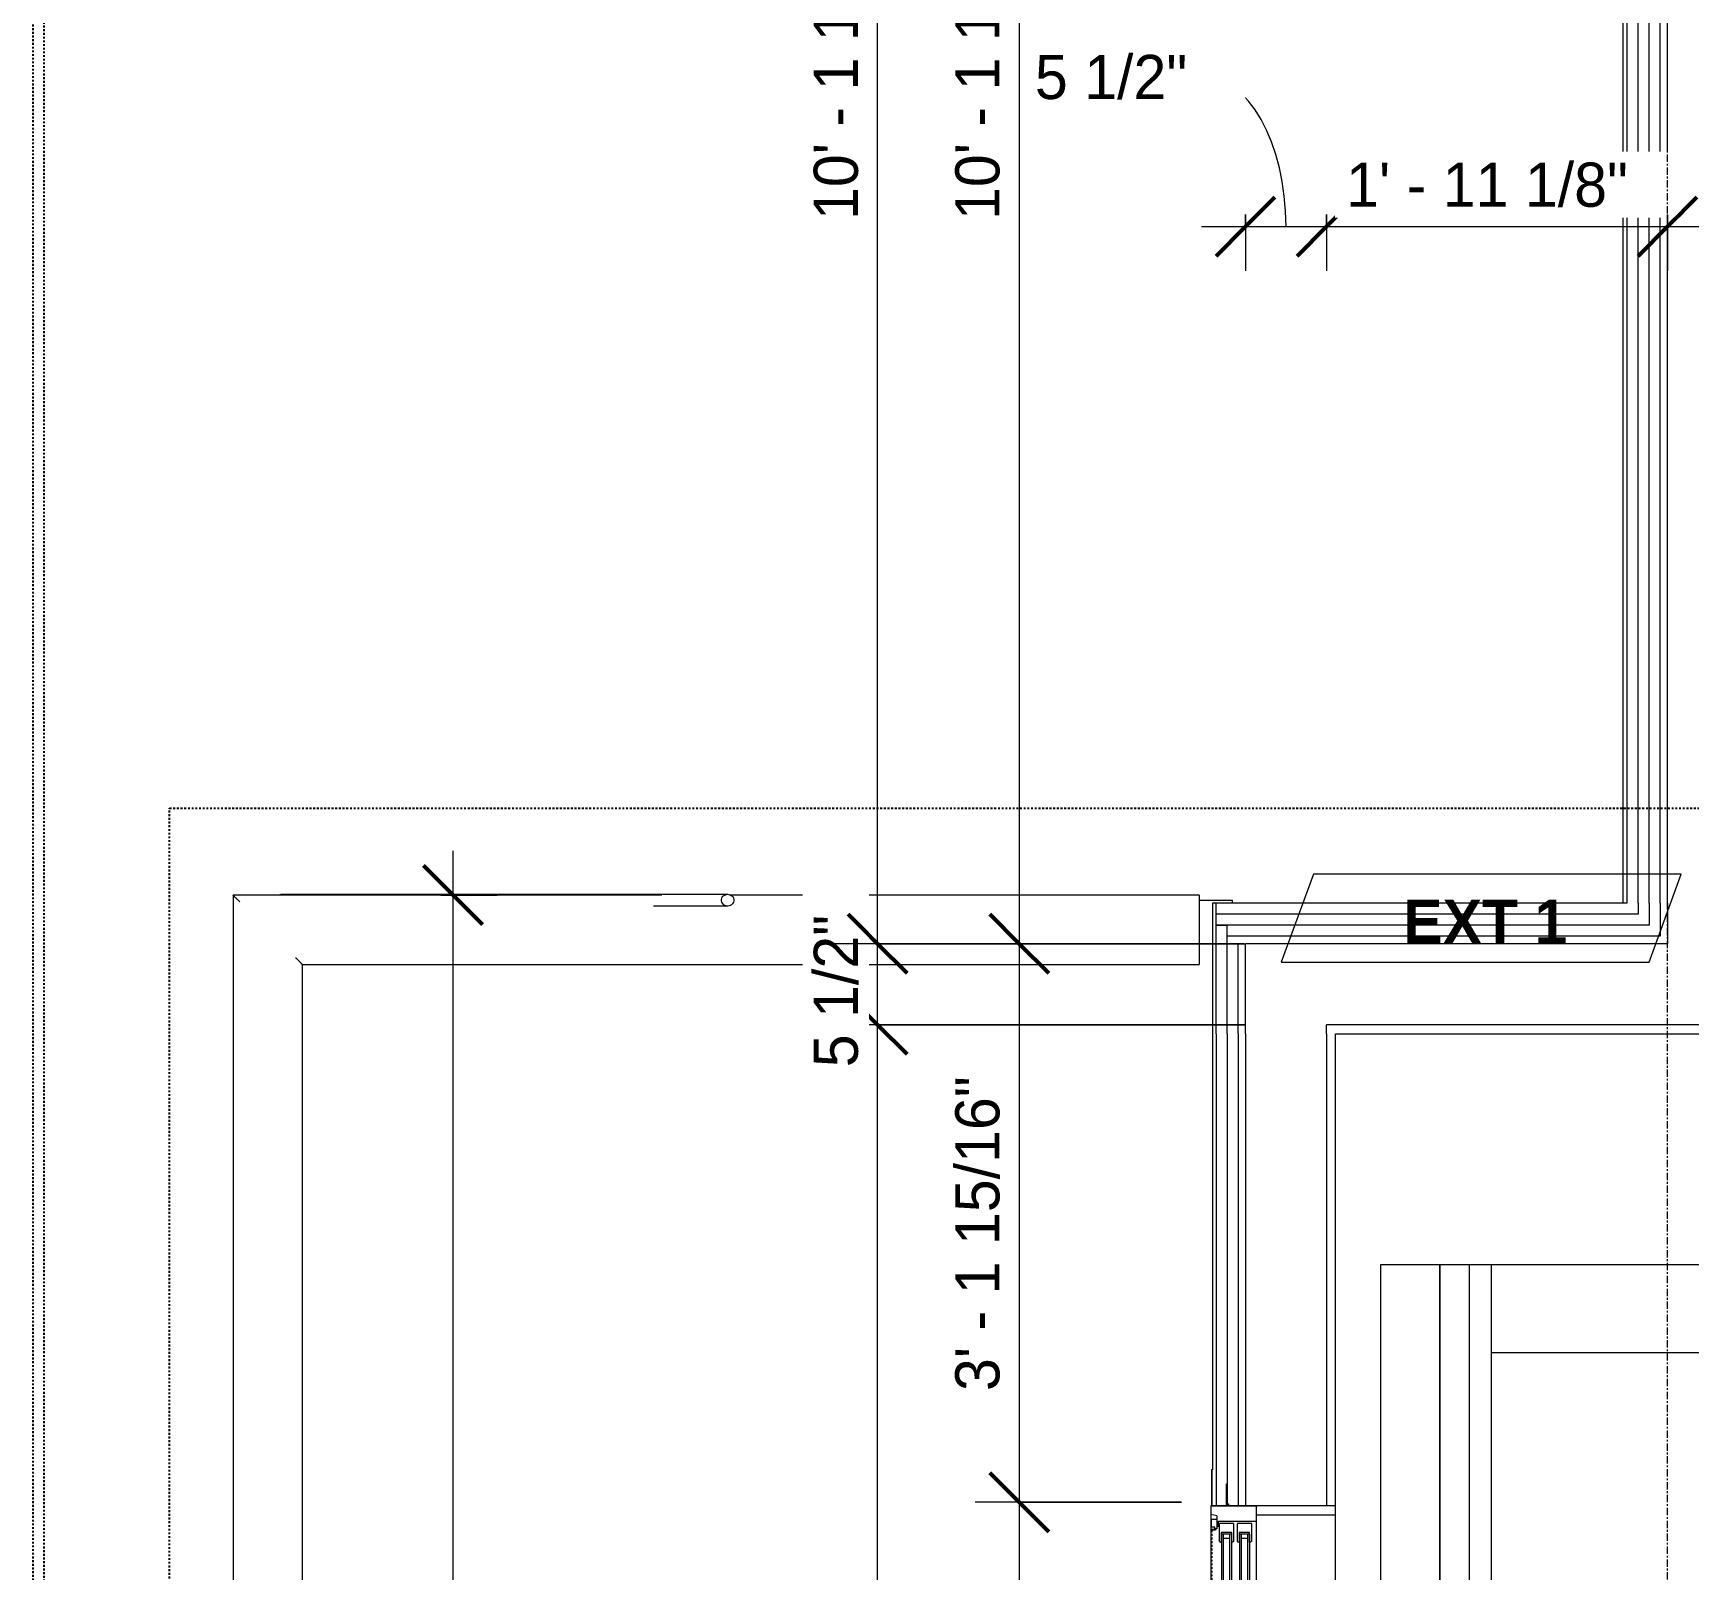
# Model space of a CAD drawing. Header units: inches. Extents: x -4058 to -1781, y 9814 to 12264.
# Drawn here: x -3940.3 to -3827.9, y 11387.9 to 11492.3 of the extents above; entities that cross this region are included whole.
import ezdxf

# ---------------------------------------------------------------- set-up
doc = ezdxf.new("R2010")
doc.units = ezdxf.units.IN
doc.header["$MEASUREMENT"] = 0
for name, pattern in [('Aligning Line 1_8_', [0.25, 0.125, -0.125]), ('Dash', [0.25, 0.125, -0.125]), ('Dash_2_', [0.25, 0.125, -0.125]), ('Grid Line 1_2_', [0.875, 0.5, -0.125, 0.125, -0.125])]:
    doc.linetypes.add(name, pattern=pattern)
for name, color, linetype, lineweight in [('0-1', 7, 'Continuous', 5), ('0-2', 7, 'Continuous', 9), ('A-ANNO-DIMS', 211, 'Continuous', 9), ('A-ANNO-DIMS-32', 211, 'Continuous', 9), ('A-DETL-GENF-HDLN-1', 7, 'Dash', 9), ('A-DETL-GENF-HDLN-2', 1, 'Continuous', 18), ('A-FLOR-1', 7, 'Continuous', 9), ('A-FLOR-HRAL-1', 7, 'Continuous', 9), ('A-GLAZ', 151, 'Continuous', 18), ('A-GLAZ-1', 7, 'Continuous', 9), ('A-WALL-1', 7, 'Continuous', 9), ('A-WALL-IDEN', 211, 'Continuous', 9), ('C-TOPO', 7, 'Continuous', 9), ('G-ANNO-SYMB', 111, 'Aligning Line 1_8_', 9), ('I-FURN', 30, 'Continuous', 9), ('S-BEAM-1', 7, 'Continuous', 9), ('S-GRID-1', 1, 'Grid Line 1_2_', 9)]:
    doc.layers.add(name, color=color, linetype=linetype, lineweight=lineweight)
doc.layers.add('0-4', color=250, linetype='Dash_2_')
doc.styles.add('Century Gothic', font='ufonts.com_century-gothic.ttf', dxfattribs={"height": 3})
doc.styles.add('Century Gothic_B', font='GOTHICB.TTF', dxfattribs={"height": 3})
doc.dimstyles.new('MARKETING_DIMENSION', dxfattribs={"dimscale": 12, "dimtxt": 3.132505, "dimasz": 0.333333, "dimexe": 0.25, "dimexo": 0.166667, "dimgap": 0.041667, "dimtad": 1, "dimdec": 4, "dimrnd": 0.0625, "dimzin": 3, "dimdsep": 46, "dimlunit": 4, "dimtxsty": 'Century Gothic', "dimblk1": 'OBLIQUE', "dimblk2": 'OBLIQUE', "dimsah": 1, "dimcen": 0.09, "dimdle": 0.25, "dimazin": 0, "dimtfac": 1, "dimtdec": 4, "dimtix": 1, "dimtmove": 0, "dimatfit": 3, "dimfxl": 1, "dimtvp": 1, "dimtfill": 1, "dimfrac": 2, "dimtolj": 1, "dimtzin": 0, "dimarcsym": 2})
doc.dimstyles.new('THE_DIMENSION_STRING_1', dxfattribs={"dimscale": 12, "dimtxt": 3.132505, "dimasz": 0.333333, "dimexe": 0.25, "dimexo": 0.166667, "dimgap": 0.041667, "dimtad": 1, "dimdec": 4, "dimrnd": 0.0625, "dimzin": 3, "dimdsep": 46, "dimlunit": 4, "dimtxsty": 'Century Gothic', "dimblk1": 'OBLIQUE', "dimblk2": 'OBLIQUE', "dimsah": 1, "dimcen": 0.09, "dimdle": 0.25, "dimazin": 0, "dimtfac": 1, "dimtdec": 4, "dimtix": 1, "dimtmove": 1, "dimatfit": 3, "dimfxl": 1, "dimtvp": 1, "dimtfill": 1, "dimfrac": 2, "dimtolj": 1, "dimtzin": 0, "dimarcsym": 2})
doc.dimstyles.new('THE_DIMENSION_STRING_3', dxfattribs={"dimscale": 12, "dimtxt": 3.132505, "dimasz": 0.333333, "dimexe": 0.25, "dimexo": 0.166667, "dimgap": 0.041667, "dimtad": 1, "dimdec": 4, "dimrnd": 0.0625, "dimzin": 3, "dimdsep": 46, "dimlunit": 4, "dimtxsty": 'Century Gothic', "dimblk1": 'OBLIQUE', "dimblk2": 'OBLIQUE', "dimsah": 1, "dimcen": 0.09, "dimdle": 0.25, "dimazin": 0, "dimtfac": 1, "dimtdec": 4, "dimtix": 1, "dimtmove": 0, "dimatfit": 3, "dimfxl": 1, "dimtvp": 1, "dimtfill": 1, "dimfrac": 2, "dimtolj": 1, "dimtzin": 0, "dimarcsym": 2})
doc.dimstyles.new('THE_DIMENSION_STRING_4', dxfattribs={"dimscale": 12, "dimtxt": 3.132505, "dimasz": 0.333333, "dimexe": 0.25, "dimexo": 0.166667, "dimgap": 0.041667, "dimtad": 1, "dimdec": 4, "dimrnd": 0.0625, "dimzin": 3, "dimdsep": 46, "dimlunit": 4, "dimtxsty": 'Century Gothic', "dimblk1": 'OBLIQUE', "dimblk2": 'OBLIQUE', "dimsah": 1, "dimcen": 0.09, "dimdle": 0.25, "dimazin": 0, "dimtfac": 1, "dimtdec": 4, "dimtix": 1, "dimtmove": 0, "dimatfit": 3, "dimfxl": 1, "dimtvp": 1, "dimtfill": 1, "dimfrac": 2, "dimtolj": 1, "dimtzin": 0, "dimarcsym": 2})

# ---------------------------------------------------------------- blocks, each defined once
blk = doc.blocks.new('Window-Double_Hung-Marvin-Essential - ESDH3066 - 2nd Floor-3357214-UNIT PLANS - 2ND FLOOR')
at = {"layer": 'A-DETL-GENF-HDLN-1'}
blk.add_line((16.1, 4.22), (-16.5, 4.22), dxfattribs=at)
at = {"layer": 'A-DETL-GENF-HDLN-2'}
for p, q in [((-17.75, 4.28), (-17.16, 4.28)), ((-17.75, 4.28), (-17.75, 1.19)), ((-17.08, 3.87), (-17.16, 4.28)), ((-17.08, 3.87), (-16.19, 3.87)), ((-16.85, 4.25), (-16.85, 3.87)), ((-16.3, 4.25), (-16.85, 4.25)), ((-16.38, 3.77), (-16.72, 3.77)), ((-16.72, 3.77), (-16.72, 1.19)), ((-15.34, 3.69), (-16.56, 3.69)), ((-16.56, 2.75), (-16.56, 3.69)), ((-16.38, 3.87), (-16.38, 3.77)), ((-16.3, 4.01), (-16.3, 4.25)), ((-16.18, 4.01), (-16.3, 4.01)), ((-16.19, 3.97), (-16.1, 3.97)), ((-16.19, 3.87), (-16.19, 3.97)), ((-16.18, 4.22), (-16.1, 4.22)), ((-16.18, 4.22), (-16.18, 4.01)), ((-16.1, 3.97), (-16.1, 4.22)), ((-15.94, 2.87), (-15.94, 3.59)), ((-15.94, 3.59), (-15.28, 3.59)), ((-15.84, 2.88), (-15.84, 3.57)), ((-15.54, 3.01), (-15.54, 3.45)), ((-15.34, 3.69), (-15.28, 3.63)), ((-15.28, 3.59), (-15.28, 3.63)), ((15.34, 3.69), (15.28, 3.63)), ((15.28, 3.59), (15.28, 3.63)), ((15.94, 3.59), (15.28, 3.59)), ((15.34, 3.69), (16.56, 3.69)), ((15.54, 3.01), (15.54, 3.45)), ((15.84, 2.88), (15.84, 3.57)), ((15.94, 2.87), (15.94, 3.59)), ((16.18, 4.22), (16.1, 4.22)), ((16.1, 3.97), (16.1, 4.22)), ((16.19, 3.97), (16.1, 3.97)), ((16.18, 4.22), (16.18, 4.01)), ((16.18, 4.01), (16.3, 4.01)), ((16.19, 3.87), (16.19, 3.97)), ((17.08, 3.87), (16.19, 3.87)), ((16.3, 4.01), (16.3, 4.25)), ((16.3, 4.25), (16.85, 4.25)), ((16.38, 3.87), (16.38, 3.77)), ((16.38, 3.77), (16.72, 3.77)), ((16.56, 2.75), (16.56, 3.69)), ((16.72, 3.77), (16.72, 1.19)), ((16.85, 4.25), (16.85, 3.87)), ((17.08, 3.87), (17.16, 4.28)), ((17.75, 4.28), (17.16, 4.28)), ((17.75, 4.28), (17.75, 1.19)), ((-19.25, 3.23), (-19.25, 3.19)), ((-17.75, 3.23), (-19.25, 3.23)), ((-19.25, 3.19), (-17.9, 3.19)), ((-17.9, 3.19), (-17.9, 3.08)), ((-17.9, 3.08), (-17.75, 3.08)), ((-16.56, 2.75), (-15.34, 2.75)), ((-15.34, 2.47), (-16.56, 2.47)), ((-16.56, 1.53), (-16.56, 2.47)), ((-15.28, 2.87), (-15.94, 2.87)), ((-15.94, 1.65), (-15.94, 2.37)), ((-15.94, 2.37), (-15.28, 2.37)), ((-15.84, 1.66), (-15.84, 2.35)), ((-15.34, 2.75), (-15.28, 2.81)), ((-15.34, 2.47), (-15.28, 2.41)), ((-15.28, 2.81), (-15.28, 2.87)), ((-15.28, 2.37), (-15.28, 2.41)), ((15.28, 2.81), (15.28, 2.87)), ((15.28, 2.87), (15.94, 2.87)), ((15.34, 2.75), (15.28, 2.81)), ((15.34, 2.47), (15.28, 2.41)), ((15.28, 2.37), (15.28, 2.41)), ((15.94, 2.37), (15.28, 2.37)), ((16.56, 2.75), (15.34, 2.75)), ((15.34, 2.47), (16.56, 2.47)), ((15.84, 1.66), (15.84, 2.35)), ((15.94, 1.65), (15.94, 2.37)), ((16.56, 1.53), (16.56, 2.47)), ((17.75, 3.23), (19.25, 3.23)), ((17.9, 3.08), (17.75, 3.08)), ((17.9, 3.19), (17.9, 3.08)), ((19.25, 3.19), (17.9, 3.19)), ((19.25, 3.23), (19.25, 3.19)), ((-16.72, 1.19), (-17.75, 1.19)), ((-17.13, 1.16), (-17.13, -4.19)), ((-16.56, 1.53), (-15.34, 1.53)), ((-15.28, 1.65), (-15.94, 1.65)), ((-15.54, 1.79), (-15.54, 2.23)), ((-15.34, 1.53), (-15.28, 1.59)), ((-15.28, 1.59), (-15.28, 1.65)), ((15.28, 1.59), (15.28, 1.65)), ((15.28, 1.65), (15.94, 1.65)), ((15.34, 1.53), (15.28, 1.59)), ((16.56, 1.53), (15.34, 1.53)), ((15.54, 1.79), (15.54, 2.23)), ((16.72, 1.19), (17.75, 1.19)), ((17.12, -4.19), (17.12, 1.16)), ((-17.13, -4.19), (-17.75, -4.19)), ((17.12, -4.19), (17.75, -4.19))]:
    blk.add_line(p, q, dxfattribs=at)
at = {"layer": 'A-GLAZ'}
for p, q in [((15.84, 3.57), (-15.84, 3.57)), ((15.84, 3.45), (-15.84, 3.45)), ((15.84, 3.01), (-15.84, 3.01)), ((15.84, 2.88), (-15.84, 2.88)), ((15.84, 2.35), (-15.84, 2.35)), ((15.84, 2.23), (-15.84, 2.23)), ((15.84, 1.79), (-15.84, 1.79)), ((15.84, 1.66), (-15.84, 1.66))]:
    blk.add_line(p, q, dxfattribs=at)
at = {"layer": 'A-GLAZ-1'}
for p, q in [((17.75, 4.28), (-17.75, 4.28)), ((-17.75, 4.28), (-17.75, 1.19)), ((17.75, 1.19), (17.75, 4.28)), ((20.21, 4.25), (17.75, 4.25)), ((17.75, 4.19), (20.21, 4.19)), ((20.21, 4.19), (20.21, 4.25)), ((-17.75, 1.19), (17.75, 1.19)), ((-17.75, 1.16), (-17.75, -4.19)), ((17.75, -4.19), (17.75, 1.16)), ((-17.75, -4.19), (17.75, -4.19))]:
    blk.add_line(p, q, dxfattribs=at)
blk = doc.blocks.new('Railing - Railing-3290136-UNIT PLANS - 2ND FLOOR')
at = {"layer": 'A-FLOR-HRAL-1'}
for p, q in [((-3926.72, 11433.75), (-3926.72, 11125.83)), ((-3897.61, 11433.75), (-3926.72, 11433.75)), ((-3861.11, 11433.75), (-3892.98, 11433.75)), ((-3861.11, 11433.75), (-3861.11, 11433.28)), ((-3861.11, 11433.28), (-3861.11, 11429.5)), ((-3922, 11130.55), (-3922, 11429.03)), ((-3922, 11429.03), (-3861.11, 11429.03)), ((-3861.11, 11429.5), (-3861.11, 11429.03))]:
    blk.add_line(p, q, dxfattribs=at)
for points, knots in [([(-3926.25, 11433.28), (-3926.29, 11433.32), (-3926.35, 11433.38), (-3926.43, 11433.46), (-3926.48, 11433.51), (-3926.51, 11433.54), (-3926.55, 11433.58), (-3926.58, 11433.61), (-3926.61, 11433.63), (-3926.63, 11433.66), (-3926.66, 11433.69), (-3926.69, 11433.72), (-3926.72, 11433.74), (-3926.72, 11433.75), (-3926.72, 11433.75)], [0, 0, 0, 0, 0.166667, 0.25, 0.333333, 0.375, 0.416667, 0.5, 0.541667, 0.583333, 0.666667, 0.75, 0.833333, 1, 1, 1, 1]), ([(-3922, 11429.03), (-3922, 11429.03), (-3922.01, 11429.04), (-3922.03, 11429.06), (-3922.06, 11429.09), (-3922.09, 11429.12), (-3922.12, 11429.14), (-3922.14, 11429.17), (-3922.18, 11429.21), (-3922.23, 11429.25), (-3922.26, 11429.29), (-3922.3, 11429.33), (-3922.37, 11429.4), (-3922.43, 11429.46), (-3922.47, 11429.5)], [0, 0, 0, 0, 0.166667, 0.25, 0.333333, 0.416667, 0.458333, 0.5, 0.583333, 0.666667, 0.708333, 0.75, 0.833333, 1, 1, 1, 1])]:
    blk.add_open_spline(points, degree=3, knots=knots, dxfattribs=at)
blk = doc.blocks.new('Walls 1 - Walls 1-3299424-UNIT PLANS - 2ND FLOOR')
at = {"layer": 'S-BEAM-1'}
for p, q in [((-3893.13, 11433.78), (-3923.48, 11433.78)), ((-3898.18, 11433.03), (-3893.13, 11433.03))]:
    blk.add_line(p, q, dxfattribs=at)
at = {"layer": 'S-BEAM-1', "flags": 128}
for points in [[(-3893.13, 11433.78), (-3893.24, 11433.77), (-3893.34, 11433.73), (-3893.43, 11433.68), (-3893.5, 11433.62), (-3893.55, 11433.54), (-3893.57, 11433.45), (-3893.57, 11433.36), (-3893.55, 11433.27), (-3893.5, 11433.19), (-3893.43, 11433.12), (-3893.34, 11433.07), (-3893.24, 11433.04), (-3893.13, 11433.03)], [(-3893.13, 11433.03), (-3893.03, 11433.04), (-3892.93, 11433.07), (-3892.84, 11433.12), (-3892.77, 11433.19), (-3892.72, 11433.27), (-3892.7, 11433.36), (-3892.7, 11433.45), (-3892.72, 11433.54), (-3892.77, 11433.62), (-3892.84, 11433.68), (-3892.93, 11433.73), (-3893.03, 11433.77), (-3893.13, 11433.78)]]:
    blk.add_lwpolyline(points, dxfattribs=at)
at = {"layer": 'S-BEAM-1'}
blk.add_ellipse((-3923.48, 11433.4), major_axis=(0, 0.375), ratio=0.850805, start_param=0, end_param=0.351338, dxfattribs=at)
blk = doc.blocks.new('CTR - 1st Phase - Shell_rvt-1-UNIT PLANS - 2ND FLOOR')
at = {"layer": 'A-FLOR-1'}
for p, q in [((-3858.86, 11433.39), (-3861.11, 11433.39)), ((-3858.86, 11433.2), (-3858.86, 11433.39))]:
    blk.add_line(p, q, dxfattribs=at)
at = {"layer": 'A-WALL-1'}
for p, q in [((-3832.07, 11548.78), (-3832.07, 11433.2)), ((-3831.32, 11433.2), (-3831.32, 11548.78)), ((-3830.57, 11433.2), (-3830.57, 11548.78)), ((-3829.82, 11433.2), (-3829.82, 11548.78)), ((-3829.32, 11433.2), (-3829.32, 11548.78)), ((-3859.97, 11433.2), (-3860.22, 11433.2)), ((-3860.22, 11433.2), (-3860.22, 11424.33)), ((-3859.97, 11432.45), (-3859.97, 11433.2)), ((-3832.07, 11433.2), (-3859.97, 11433.2)), ((-3831.32, 11433.2), (-3831.32, 11432.45)), ((-3830.57, 11433.2), (-3830.57, 11432.45)), ((-3829.82, 11433.2), (-3829.82, 11431.7)), ((-3829.32, 11433.2), (-3829.32, 11430.95)), ((-3859.97, 11431.7), (-3859.97, 11432.45)), ((-3831.32, 11432.45), (-3859.97, 11432.45)), ((-3830.57, 11432.45), (-3830.57, 11431.7)), ((-3859.97, 11424.33), (-3859.97, 11431.7)), ((-3859.97, 11431.7), (-3859.22, 11431.7)), ((-3859.22, 11431.7), (-3859.97, 11431.7)), ((-3859.22, 11430.95), (-3859.22, 11431.7)), ((-3830.57, 11431.7), (-3859.22, 11431.7)), ((-3859.22, 11430.45), (-3859.22, 11430.95)), ((-3829.82, 11430.95), (-3859.22, 11430.95)), ((-3829.82, 11431.7), (-3829.82, 11430.95)), ((-3829.32, 11430.95), (-3829.32, 11430.45)), ((-3859.22, 11424.33), (-3859.22, 11430.45)), ((-3859.22, 11430.45), (-3858.47, 11430.45)), ((-3858.47, 11430.45), (-3859.22, 11430.45)), ((-3858.47, 11424.33), (-3858.47, 11430.45)), ((-3857.97, 11424.95), (-3857.97, 11430.45)), ((-3829.32, 11430.45), (-3857.97, 11430.45)), ((-3860.22, 11424.33), (-3860.22, 11394.74)), ((-3859.97, 11424.33), (-3859.97, 11392.28)), ((-3859.22, 11424.33), (-3859.22, 11392.28)), ((-3858.47, 11424.33), (-3858.47, 11392.28)), ((-3857.97, 11424.33), (-3857.97, 11424.95)), ((-3857.97, 11424.33), (-3857.97, 11392.28)), ((-3852.47, 11424.33), (-3852.47, 11424.95)), ((-3823.82, 11424.95), (-3852.47, 11424.95)), ((-3852.47, 11424.33), (-3852.47, 11392.28)), ((-3851.85, 11392.28), (-3851.85, 11424.33)), ((-3851.85, 11424.33), (-3823.2, 11424.33)), ((-3857.22, 11392.28), (-3857.19, 11392.28))]:
    blk.add_line(p, q, dxfattribs=at)
at = {"layer": '0-2'}
for name in ['Railing - Railing-3290136-UNIT PLANS - 2ND FLOOR', 'Walls 1 - Walls 1-3299424-UNIT PLANS - 2ND FLOOR']:
    blk.add_blockref(name, (0, 0), dxfattribs=at)
at = {"layer": '0-2', "rotation": 89.99999999999991}
blk.add_blockref('Window-Double_Hung-Marvin-Essential - ESDH3066 - 2nd Floor-3357214-UNIT PLANS - 2ND FLOOR', (-3856.04, 11374.53), dxfattribs=at)
blk = doc.blocks.new('CTR  - Topography_rvt-1-UNIT PLANS - 2ND FLOOR')
at = {"layer": 'C-TOPO'}
for p, q in [((-3832.32, 11435.19), (-3832.32, 11543.07)), ((-3832.32, 11433.2), (-3832.32, 11435.19))]:
    blk.add_line(p, q, dxfattribs=at)
blk = doc.blocks.new('Couch-Both_Arms-Generic - 2-1523460-UNIT PLANS - 2ND FLOOR')
at = {"layer": 'I-FURN'}
for p, q in [((-18, 18.5), (18, 18.5)), ((-18, 17.5), (-18, 18.5)), ((18, 18.5), (18, 17.5)), ((-24, 17.5), (-18, 17.5)), ((-24, -10), (-24, 17.5)), ((-18, 17.5), (-18, -10)), ((18, 17.5), (24, 17.5)), ((18, -10), (18, 17.5)), ((24, 17.5), (24, -10)), ((-24, -10), (24, -10)), ((-24, -13.5), (-24, -10)), ((24, -10), (24, -13.5)), ((-24, -11.5), (24, -11.5)), ((-24, -13.5), (24, -13.5)), ((-24, -17.5), (-24, -13.5)), ((24, -13.5), (-24, -13.5)), ((24, -13.5), (24, -17.5)), ((24, -17.5), (-24, -17.5))]:
    blk.add_line(p, q, dxfattribs=at)
blk = doc.blocks.new('Wall Tag - Arch Wall-3956453-UNIT PLANS - 2ND FLOOR')
at = {"layer": 'A-WALL-IDEN'}
for p, q in [((-0.3561, 0.0937), (-0.4244, -0.0937)), ((0.4244, 0.0937), (-0.3561, 0.0937)), ((0.3561, -0.0937), (0.4244, 0.0937)), ((-0.4244, -0.0937), (0.3561, -0.0937))]:
    blk.add_line(p, q, dxfattribs=at)
blk = doc.blocks.new('DIMBLOCK616-UNIT PLANS - 2ND FLOOR')
at = {"layer": 'A-ANNO-DIMS-32', "lineweight": 50}
for p, q in [((-3873.33, 11551.53), (-3875.33, 11553.53)), ((-3873.33, 11551.53), (-3871.33, 11549.53)), ((-3873.33, 11430.45), (-3875.33, 11432.45)), ((-3873.33, 11430.45), (-3871.33, 11428.45))]:
    blk.add_line(p, q, dxfattribs=at)
at = {"layer": 'A-ANNO-DIMS-32'}
for p, q in [((-3858.04, 11551.53), (-3876.33, 11551.53)), ((-3873.33, 11551.53), (-3873.33, 11430.45)), ((-3873.33, 11551.53), (-3858.04, 11551.53)), ((-3858.04, 11430.45), (-3876.33, 11430.45)), ((-3873.33, 11430.45), (-3858.04, 11430.45))]:
    blk.add_line(p, q, dxfattribs=at)
at = {"layer": 'A-ANNO-DIMS-32', "color": 0, "insert": (-3877.68, 11479.58), "char_height": 3, "width": 27.387, "attachment_point": 1, "rotation": 90, "line_spacing_factor": 0.984502, "style": 'Century Gothic', "bg_fill": 3, "box_fill_scale": 1.25, "bg_fill_color": 256, "bg_fill_true_color": 13158600, "bg_fill_transparency": 0}
blk.add_mtext('10\' - 1 1/16"', dxfattribs=at)
blk = doc.blocks.new('_Oblique')
at = {"color": 0, "linetype": 'ByBlock', "lineweight": -2}
blk.add_line((-0.5, -0.5), (0.5, 0.5), dxfattribs=at)
blk = doc.blocks.new('DIMBLOCK617-UNIT PLANS - 2ND FLOOR')
at = {"layer": 'A-ANNO-DIMS-32', "lineweight": 50}
for p, q in [((-3873.33, 11430.45), (-3875.33, 11432.45)), ((-3873.33, 11430.45), (-3871.33, 11428.45)), ((-3873.33, 11392.53), (-3875.33, 11394.53)), ((-3873.33, 11392.53), (-3871.33, 11390.53))]:
    blk.add_line(p, q, dxfattribs=at)
at = {"layer": 'A-ANNO-DIMS-32'}
for p, q in [((-3858.04, 11430.45), (-3876.33, 11430.45)), ((-3873.33, 11430.45), (-3873.33, 11392.53)), ((-3873.33, 11430.45), (-3858.04, 11430.45)), ((-3862.32, 11392.53), (-3876.33, 11392.53)), ((-3873.33, 11392.53), (-3862.32, 11392.53))]:
    blk.add_line(p, q, dxfattribs=at)
at = {"layer": 'A-ANNO-DIMS-32', "color": 0, "insert": (-3877.68, 11400.08), "char_height": 3, "width": 27.387, "attachment_point": 1, "rotation": 90, "line_spacing_factor": 0.984502, "style": 'Century Gothic', "bg_fill": 3, "box_fill_scale": 1.25, "bg_fill_color": 256, "bg_fill_true_color": 13158600, "bg_fill_transparency": 0}
blk.add_mtext('3\' - 1 15/16"', dxfattribs=at)
blk = doc.blocks.new('DIMBLOCK618-UNIT PLANS - 2ND FLOOR')
at = {"layer": 'A-ANNO-DIMS-32', "lineweight": 50}
for p, q in [((-3873.33, 11392.53), (-3875.33, 11394.53)), ((-3873.33, 11392.53), (-3871.33, 11390.53)), ((-3873.33, 11356.53), (-3875.33, 11358.53)), ((-3873.33, 11356.53), (-3871.33, 11354.53))]:
    blk.add_line(p, q, dxfattribs=at)
at = {"layer": 'A-ANNO-DIMS-32'}
for p, q in [((-3862.32, 11392.53), (-3876.33, 11392.53)), ((-3873.33, 11392.53), (-3873.33, 11356.53)), ((-3873.33, 11392.53), (-3862.32, 11392.53)), ((-3862.32, 11356.53), (-3876.33, 11356.53)), ((-3873.33, 11356.53), (-3862.32, 11356.53))]:
    blk.add_line(p, q, dxfattribs=at)
at = {"layer": 'A-ANNO-DIMS-32', "color": 0, "insert": (-3877.68, 11369.28), "char_height": 3, "width": 12.5897, "attachment_point": 1, "rotation": 90, "line_spacing_factor": 0.984502, "style": 'Century Gothic', "bg_fill": 3, "box_fill_scale": 1.25, "bg_fill_color": 256, "bg_fill_true_color": 13158600, "bg_fill_transparency": 0}
blk.add_mtext('3\' - 0"', dxfattribs=at)
blk = doc.blocks.new('DIMBLOCK963-UNIT PLANS - 2ND FLOOR')
at = {"layer": 'A-ANNO-DIMS-32', "lineweight": 50}
for p, q in [((-3857.97, 11479.13), (-3855.97, 11481.13)), ((-3852.47, 11479.13), (-3850.47, 11481.13)), ((-3857.97, 11479.13), (-3859.97, 11477.13)), ((-3852.47, 11479.13), (-3854.47, 11477.13))]:
    blk.add_line(p, q, dxfattribs=at)
at = {"layer": 'A-ANNO-DIMS-32'}
for p, q in [((-3860.97, 11479.13), (-3852.47, 11479.13)), ((-3857.97, 11479.96), (-3857.97, 11476.13)), ((-3857.97, 11479.13), (-3857.97, 11479.96)), ((-3852.47, 11479.96), (-3852.47, 11476.13)), ((-3852.47, 11479.13), (-3852.47, 11479.96))]:
    blk.add_line(p, q, dxfattribs=at)
blk.add_ellipse((-3860.98, 11479.13), major_axis=(0, 10.28), ratio=0.560215, start_param=4.712389, end_param=6.283185, dxfattribs=at)
at = {"layer": 'A-ANNO-DIMS-32', "color": 0, "insert": (-3872.27, 11490.79), "char_height": 3, "width": 13.5444, "attachment_point": 1, "line_spacing_factor": 0.984502, "style": 'Century Gothic', "bg_fill": 3, "box_fill_scale": 1.25, "bg_fill_color": 256, "bg_fill_true_color": 13158600, "bg_fill_transparency": 0}
blk.add_mtext('5 1/2"', dxfattribs=at)
blk = doc.blocks.new('DIMBLOCK964-UNIT PLANS - 2ND FLOOR')
at = {"layer": 'A-ANNO-DIMS-32', "lineweight": 50}
for p, q in [((-3852.47, 11479.13), (-3850.47, 11481.13)), ((-3829.32, 11479.13), (-3827.32, 11481.13)), ((-3852.47, 11479.13), (-3854.47, 11477.13)), ((-3829.32, 11479.13), (-3831.32, 11477.13))]:
    blk.add_line(p, q, dxfattribs=at)
at = {"layer": 'A-ANNO-DIMS-32'}
for p, q in [((-3852.47, 11479.96), (-3852.47, 11476.13)), ((-3852.47, 11479.13), (-3852.47, 11479.96)), ((-3852.47, 11479.13), (-3829.32, 11479.13)), ((-3829.32, 11479.96), (-3829.32, 11476.13)), ((-3829.32, 11479.13), (-3829.32, 11479.96))]:
    blk.add_line(p, q, dxfattribs=at)
at = {"layer": 'A-ANNO-DIMS-32', "color": 0, "insert": (-3851.14, 11483.48), "char_height": 3, "width": 24.5827, "attachment_point": 1, "line_spacing_factor": 0.984502, "style": 'Century Gothic', "bg_fill": 3, "box_fill_scale": 1.25, "bg_fill_color": 256, "bg_fill_true_color": 13158600, "bg_fill_transparency": 0}
blk.add_mtext('1\' - 11 1/8"', dxfattribs=at)
blk = doc.blocks.new('DIMBLOCK965-UNIT PLANS - 2ND FLOOR')
at = {"layer": 'A-ANNO-DIMS-32', "lineweight": 50}
for p, q in [((-3829.32, 11479.13), (-3827.32, 11481.13)), ((-3823.82, 11479.13), (-3821.82, 11481.13)), ((-3829.32, 11479.13), (-3831.32, 11477.13)), ((-3823.82, 11479.13), (-3825.82, 11477.13))]:
    blk.add_line(p, q, dxfattribs=at)
at = {"layer": 'A-ANNO-DIMS-32'}
for p, q in [((-3829.32, 11479.96), (-3829.32, 11476.13)), ((-3829.32, 11479.13), (-3829.32, 11479.96)), ((-3829.32, 11479.13), (-3823.82, 11479.13)), ((-3823.82, 11479.96), (-3823.82, 11476.13)), ((-3823.82, 11479.13), (-3823.82, 11479.96))]:
    blk.add_line(p, q, dxfattribs=at)
blk.add_ellipse((-3820.67, 11479.13), major_axis=(0, 10.28), ratio=0.573952, start_param=0, end_param=1.570796, dxfattribs=at)
at = {"layer": 'A-ANNO-DIMS-32', "color": 0, "insert": (-3820.67, 11490.79), "char_height": 3, "width": 13.5444, "attachment_point": 1, "line_spacing_factor": 0.984502, "style": 'Century Gothic', "bg_fill": 3, "box_fill_scale": 1.25, "bg_fill_color": 256, "bg_fill_true_color": 13158600, "bg_fill_transparency": 0}
blk.add_mtext('5 1/2"', dxfattribs=at)
blk = doc.blocks.new('DIMBLOCK1136-UNIT PLANS - 2ND FLOOR')
at = {"layer": 'A-ANNO-DIMS-32', "lineweight": 50}
for p, q in [((-3882.95, 11424.95), (-3884.95, 11426.95)), ((-3882.95, 11424.95), (-3880.95, 11422.95)), ((-3882.95, 11129.19), (-3884.95, 11131.19)), ((-3882.95, 11129.19), (-3880.95, 11127.19))]:
    blk.add_line(p, q, dxfattribs=at)
at = {"layer": 'A-ANNO-DIMS-32'}
for p, q in [((-3858.04, 11424.95), (-3885.95, 11424.95)), ((-3882.95, 11129.19), (-3882.95, 11424.95)), ((-3882.95, 11424.95), (-3858.04, 11424.95)), ((-3854.47, 11129.19), (-3885.95, 11129.19)), ((-3882.95, 11129.19), (-3854.47, 11129.19))]:
    blk.add_line(p, q, dxfattribs=at)
at = {"layer": 'A-ANNO-DIMS-32', "color": 0, "insert": (-3887.29, 11266.83), "char_height": 3, "width": 24.5827, "attachment_point": 1, "rotation": 90, "line_spacing_factor": 0.984502, "style": 'Century Gothic', "bg_fill": 3, "box_fill_scale": 1.25, "bg_fill_color": 256, "bg_fill_true_color": 13158600, "bg_fill_transparency": 0}
blk.add_mtext('24\' - 7 3/4"', dxfattribs=at)
blk = doc.blocks.new('DIMBLOCK1137-UNIT PLANS - 2ND FLOOR')
at = {"layer": 'A-ANNO-DIMS-32', "lineweight": 50}
for p, q in [((-3882.95, 11430.45), (-3884.95, 11432.45)), ((-3882.95, 11430.45), (-3880.95, 11428.45)), ((-3882.95, 11424.95), (-3884.95, 11426.95)), ((-3882.95, 11424.95), (-3880.95, 11422.95))]:
    blk.add_line(p, q, dxfattribs=at)
at = {"layer": 'A-ANNO-DIMS-32'}
for p, q in [((-3858.04, 11430.45), (-3885.95, 11430.45)), ((-3882.95, 11424.95), (-3882.95, 11430.45)), ((-3882.95, 11430.45), (-3858.04, 11430.45)), ((-3858.04, 11424.95), (-3885.95, 11424.95)), ((-3882.95, 11424.95), (-3858.04, 11424.95))]:
    blk.add_line(p, q, dxfattribs=at)
at = {"layer": 'A-ANNO-DIMS-32', "color": 0, "insert": (-3887.29, 11422.06), "char_height": 3, "width": 13.5444, "attachment_point": 1, "rotation": 90, "line_spacing_factor": 0.984502, "style": 'Century Gothic', "bg_fill": 3, "box_fill_scale": 1.25, "bg_fill_color": 256, "bg_fill_true_color": 13158600, "bg_fill_transparency": 0}
blk.add_mtext('5 1/2"', dxfattribs=at)
blk = doc.blocks.new('DIMBLOCK1138-UNIT PLANS - 2ND FLOOR')
at = {"layer": 'A-ANNO-DIMS-32', "lineweight": 50}
for p, q in [((-3882.95, 11551.53), (-3884.95, 11553.53)), ((-3882.95, 11551.53), (-3880.95, 11549.53)), ((-3882.95, 11430.45), (-3884.95, 11432.45)), ((-3882.95, 11430.45), (-3880.95, 11428.45))]:
    blk.add_line(p, q, dxfattribs=at)
at = {"layer": 'A-ANNO-DIMS-32'}
for p, q in [((-3858.04, 11551.53), (-3885.95, 11551.53)), ((-3882.95, 11430.45), (-3882.95, 11551.53)), ((-3882.95, 11551.53), (-3858.04, 11551.53)), ((-3858.04, 11430.45), (-3885.95, 11430.45)), ((-3882.95, 11430.45), (-3858.04, 11430.45))]:
    blk.add_line(p, q, dxfattribs=at)
at = {"layer": 'A-ANNO-DIMS-32', "color": 0, "insert": (-3887.29, 11479.58), "char_height": 3, "width": 27.387, "attachment_point": 1, "rotation": 90, "line_spacing_factor": 0.984502, "style": 'Century Gothic', "bg_fill": 3, "box_fill_scale": 1.25, "bg_fill_color": 256, "bg_fill_true_color": 13158600, "bg_fill_transparency": 0}
blk.add_mtext('10\' - 1 1/16"', dxfattribs=at)
blk = doc.blocks.new('DIMBLOCK1519-UNIT PLANS - 2ND FLOOR')
at = {"layer": 'A-ANNO-DIMS-32'}
for p, q in [((-3911.78, 11122.83), (-3911.78, 11436.75)), ((-3912.61, 11433.75), (-3908.78, 11433.75)), ((-3911.78, 11433.75), (-3912.61, 11433.75)), ((-3912.61, 11125.83), (-3908.78, 11125.83)), ((-3911.78, 11125.83), (-3912.61, 11125.83))]:
    blk.add_line(p, q, dxfattribs=at)
at = {"layer": 'A-ANNO-DIMS-32', "lineweight": 50}
for p, q in [((-3911.78, 11433.75), (-3913.78, 11435.75)), ((-3911.78, 11433.75), (-3909.78, 11431.75)), ((-3911.78, 11125.83), (-3913.78, 11127.83)), ((-3911.78, 11125.83), (-3909.78, 11123.83))]:
    blk.add_line(p, q, dxfattribs=at)
at = {"layer": 'A-ANNO-DIMS-32', "color": 0, "insert": (-3916.12, 11267.21), "char_height": 3, "width": 30.1914, "attachment_point": 1, "rotation": 90, "line_spacing_factor": 0.984502, "style": 'Century Gothic', "bg_fill": 3, "box_fill_scale": 1.25, "bg_fill_color": 256, "bg_fill_true_color": 13158600, "bg_fill_transparency": 0}
blk.add_mtext('25\' - 7 15/16"', dxfattribs=at)

msp = doc.modelspace()

# ---------------------------------------------------------------- linework, layer by layer
at = {"layer": '0-4'}
for p, q in [((-3940.29498, 11241.72163), (-3940.29498, 12122.87704)), ((-3939.55451, 10791.90063), (-3939.55451, 11673.06109)), ((-3931.02707, 11439.65107), (-3477.94625, 11439.65107)), ((-3931.02707, 11121.61027), (-3931.02707, 11439.65107))]:
    msp.add_line(p, q, dxfattribs=at)
at = {"layer": 'G-ANNO-SYMB'}
for p, q in [((-3940.29498, 11241.72163), (-3940.29498, 12122.87704)), ((-3939.55451, 10791.90063), (-3939.55451, 11673.06109))]:
    msp.add_line(p, q, dxfattribs=at)

# ---------------------------------------------------------------- block references
at = {"layer": '0-1'}
for name in ['CTR  - Topography_rvt-1-UNIT PLANS - 2ND FLOOR', 'CTR - 1st Phase - Shell_rvt-1-UNIT PLANS - 2ND FLOOR']:
    msp.add_blockref(name, (0, 0), dxfattribs=at)
at = {"layer": 'A-WALL-IDEN', "xscale": 31.99999999999999, "yscale": 31.99999999999999, "zscale": 31.99999999999999}
msp.add_blockref('Wall Tag - Arch Wall-3956453-UNIT PLANS - 2ND FLOOR', (-3841.96124, 11432.18241), dxfattribs=at)
at = {"layer": 'I-FURN', "rotation": 269.9999999999799}
msp.add_blockref('Couch-Both_Arms-Generic - 2-1523460-UNIT PLANS - 2ND FLOOR', (-3831.28698, 11384.6644), dxfattribs=at)

# ---------------------------------------------------------------- texts
at = {"layer": 'A-WALL-IDEN', "insert": (-3847.2622, 11433.42995), "char_height": 3, "width": 12.726, "attachment_point": 1, "style": 'Century Gothic_B'}
msp.add_mtext('EXT 1', dxfattribs=at)

# ---------------------------------------------------------------- next in the draw order: dimensions: what is measured, and where the dimension line sits
at = {"layer": 'A-ANNO-DIMS'}
for base, p1, p2, dimstyle, override, picture, middle in [((-3873.33043, 11430.4519), (-3856.03624, 11551.5269), (-3856.03624, 11430.4519), 'THE_DIMENSION_STRING_3', {"dimpost": '<>', "dimfxl": 121.075}, 'DIMBLOCK616-UNIT PLANS - 2ND FLOOR', (-3875.5721, 11490.9894)), ((-3911.77684, 11433.7516), (-3914.60527, 11125.82719), (-3914.60527, 11433.7516), 'MARKETING_DIMENSION', {"dimpost": '<>', "dimfxl": 307.924409}, 'DIMBLOCK1519-UNIT PLANS - 2ND FLOOR', (-3914.01851, 11279.7894))]:
    dim = msp.add_linear_dim(base=base, p1=p1, p2=p2, angle=90, dimstyle=dimstyle, override=override, dxfattribs=at)
    dim.commit()
    dim.dimension.update_dxf_attribs({"geometry": picture, "text_midpoint": middle})

# ---------------------------------------------------------------- next in the draw order: dimensions: what is measured, and where the dimension line sits
dim = msp.add_linear_dim(base=(-3852.47374, 11479.12977), p1=(-3857.97374, 11481.9582), p2=(-3852.47374, 11481.9582), dimstyle='THE_DIMENSION_STRING_1', override={"dimpost": '<>', "dimfxl": 5.5}, dxfattribs=at)
dim.commit()
dim.dimension.update_dxf_attribs({"geometry": 'DIMBLOCK963-UNIT PLANS - 2ND FLOOR', "text_midpoint": (-3865.49797, 11488.79457), "dimtype": 160})
dim = msp.add_linear_dim(base=(-3873.33043, 11392.5269), p1=(-3856.03624, 11430.4519), p2=(-3860.31802, 11392.5269), angle=90, dimstyle='THE_DIMENSION_STRING_3', override={"dimpost": '<>', "dimfxl": 38.165944}, dxfattribs=at)
dim.commit()
dim.dimension.update_dxf_attribs({"geometry": 'DIMBLOCK617-UNIT PLANS - 2ND FLOOR', "text_midpoint": (-3875.5721, 11411.4894)})

# ---------------------------------------------------------------- next in the draw order: dimensions: what is measured, and where the dimension line sits
dim = msp.add_linear_dim(base=(-3829.32374, 11479.12977), p1=(-3852.47374, 11481.9582), p2=(-3829.32374, 11481.9582), dimstyle='THE_DIMENSION_STRING_4', override={"dimpost": '<>', "dimfxl": 23.15}, dxfattribs=at)
dim.commit()
dim.dimension.update_dxf_attribs({"geometry": 'DIMBLOCK964-UNIT PLANS - 2ND FLOOR', "text_midpoint": (-3840.89874, 11481.37144)})
dim = msp.add_linear_dim(base=(-3873.33043, 11356.5269), p1=(-3860.31802, 11392.5269), p2=(-3860.31802, 11356.5269), angle=90, dimstyle='THE_DIMENSION_STRING_3', override={"dimpost": '<>', "dimfxl": 36}, dxfattribs=at)
dim.commit()
dim.dimension.update_dxf_attribs({"geometry": 'DIMBLOCK618-UNIT PLANS - 2ND FLOOR', "text_midpoint": (-3875.40588, 11374.5269)})

# ---------------------------------------------------------------- next in the draw order: dimensions: what is measured, and where the dimension line sits
dim = msp.add_linear_dim(base=(-3823.82374, 11479.12977), p1=(-3829.32374, 11481.9582), p2=(-3823.82374, 11481.9582), dimstyle='THE_DIMENSION_STRING_1', override={"dimpost": '<>', "dimfxl": 5.5}, dxfattribs=at)
dim.commit()
dim.dimension.update_dxf_attribs({"geometry": 'DIMBLOCK965-UNIT PLANS - 2ND FLOOR', "text_midpoint": (-3813.90088, 11488.79457), "dimtype": 160})
dim = msp.add_linear_dim(base=(-3882.94632, 11424.9519), p1=(-3852.47374, 11129.1894), p2=(-3856.03624, 11424.9519), angle=90, dimstyle='THE_DIMENSION_STRING_4', override={"dimpost": '<>', "dimfxl": 295.783955}, dxfattribs=at)
dim.commit()
dim.dimension.update_dxf_attribs({"geometry": 'DIMBLOCK1136-UNIT PLANS - 2ND FLOOR', "text_midpoint": (-3885.18799, 11277.07065)})

# ---------------------------------------------------------------- next in the draw order: linework, layer by layer
at = {"layer": 'S-GRID-1'}
msp.add_line((-3829.32374, 9814.0266), (-3829.32374, 12247.50061), dxfattribs=at)

# ---------------------------------------------------------------- next in the draw order: dimensions: what is measured, and where the dimension line sits
at = {"layer": 'A-ANNO-DIMS'}
dim = msp.add_linear_dim(base=(-3882.94632, 11430.4519), p1=(-3856.03624, 11424.9519), p2=(-3856.03624, 11430.4519), angle=90, dimstyle='THE_DIMENSION_STRING_4', override={"dimpost": '<>', "dimfxl": 5.5}, dxfattribs=at)
dim.commit()
dim.dimension.update_dxf_attribs({"geometry": 'DIMBLOCK1137-UNIT PLANS - 2ND FLOOR', "text_midpoint": (-3885.18799, 11427.7019)})

# ---------------------------------------------------------------- next in the draw order: dimensions: what is measured, and where the dimension line sits
dim = msp.add_linear_dim(base=(-3882.94632, 11551.5269), p1=(-3856.03624, 11430.4519), p2=(-3856.03624, 11551.5269), angle=90, dimstyle='THE_DIMENSION_STRING_4', override={"dimpost": '<>', "dimfxl": 121.075}, dxfattribs=at)
dim.commit()
dim.dimension.update_dxf_attribs({"geometry": 'DIMBLOCK1138-UNIT PLANS - 2ND FLOOR', "text_midpoint": (-3885.18799, 11490.9894)})

doc.saveas('drawing.dxf')
